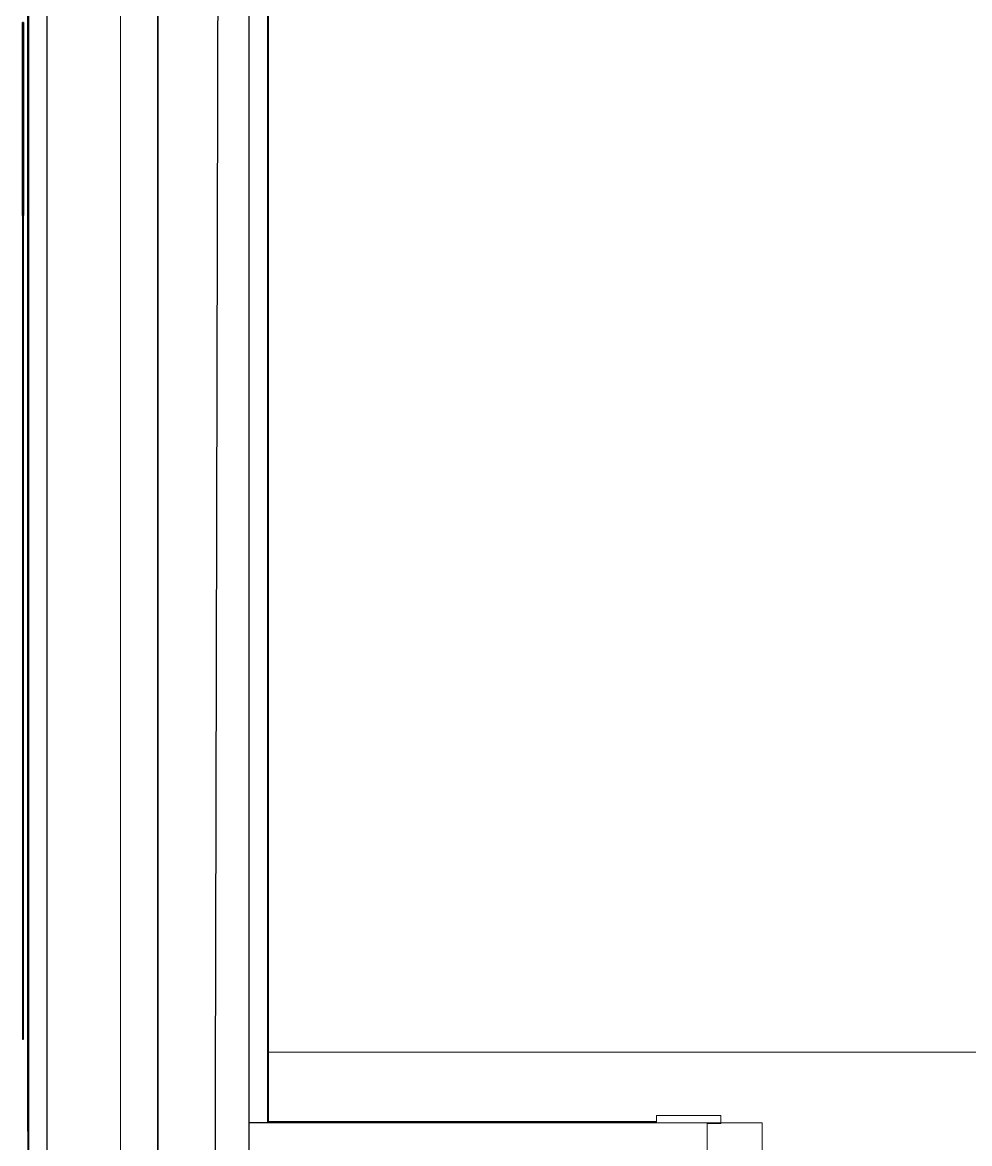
# Model space of a CAD drawing. Header units: millimetres. Extents: x 3914 to 443608, y -156176 to 78197.
# Drawn here: x 133360 to 134392, y -143655 to -142434 of the extents above; entities that cross this region are included whole.
import ezdxf

# ---------------------------------------------------------------- set-up
doc = ezdxf.new("R2010")
doc.units = ezdxf.units.MM
doc.layers.add('A-DOOR-FRAM-1', color=7, linetype='Continuous', lineweight=5, true_color=0xc0c0c0)
for name, color, linetype, lineweight in [('A-FLOR', 7, 'Continuous', 9), ('A-GENM-3', 7, 'Continuous', 5), ('Оси', 7, 'Continuous', 9)]:
    doc.layers.add(name, color=color, linetype=linetype, lineweight=lineweight)

# ---------------------------------------------------------------- blocks, each defined once
blk = doc.blocks.new('Рисунок_горы - Рисунок_горы-31934381-Объем проектирования 1 этажа')
at = {"layer": 'A-GENM-3'}
for p, q in [((107109, 5509.4), (107109, 170.3)), ((107109, 3402.6), (107109, 3715.1)), ((107109, 3715.1), (107109, 3402.6)), ((107109, 3400.4), (107109, 3402.6)), ((107109, 3402.6), (107109, 3400.4)), ((107109, 3083.5), (107109, 3033.8)), ((107109, 3033.8), (107109, 3083.5)), ((107109, 3033.8), (107109, 3004.1)), ((107109, 3004.1), (107109, 3033.8)), ((107109, 2625.3), (107109, 2998.2)), ((107109, 2972.5), (107109, 2902.9)), ((107109, 2902.9), (107109, 2510.3)), ((107109, 1721.7), (107109, 2520.4)), ((107109, 2520.4), (107109, 2515.4))]:
    blk.add_line(p, q, dxfattribs=at)
for points in [[(107109, 3400.4), (107109, 3399.3), (107109, 3107.3), (107109, 3083.5)], [(107109, 3190.2), (107109, 3238.9), (107109, 3287.7), (107109, 3341.9)], [(107109, 2999.6), (107109, 3001), (107109, 3002.5), (107109, 3004.1)], [(107109, 2999.6), (107109, 2999.6), (107109, 2999.6), (107109, 2999.6)], [(107109, 2999.6), (107109, 2999.6), (107109, 2999.6), (107109, 2999.6)], [(107109, 2999.6), (107109, 2999.6), (107109, 2999.6), (107109, 2999.6)], [(107109, 2999.5), (107109, 2999.6), (107109, 2999.6), (107109, 2999.6)], [(107109, 2999.5), (107109, 2999.5), (107109, 2999.5), (107109, 2999.5)], [(107109, 2999.5), (107109, 2999.5), (107109, 2999.5), (107109, 2999.5)], [(107109, 2999.4), (107109, 2999.4), (107109, 2999.5), (107109, 2999.5)], [(107109, 2999.4), (107109, 2999.4), (107109, 2999.4), (107109, 2999.4)], [(107109, 2999.3), (107109, 2999.3), (107109, 2999.4), (107109, 2999.4)], [(107109, 2999.3), (107109, 2999.3), (107109, 2999.3), (107109, 2999.3)], [(107109, 2999.1), (107109, 2999.2), (107109, 2999.2), (107109, 2999.3)], [(107109, 2999.1), (107109, 2999.1), (107109, 2999.1), (107109, 2999.1)], [(107109, 2999.1), (107109, 2999.1), (107109, 2999.1), (107109, 2999.1)], [(107109, 2998.8), (107109, 2998.9), (107109, 2999), (107109, 2999.1)], [(107109, 2998.8), (107109, 2998.8), (107109, 2998.8), (107109, 2998.8)], [(107109, 2998.8), (107109, 2998.8), (107109, 2998.8), (107109, 2998.8)], [(107109, 2998.2), (107109, 2998.4), (107109, 2998.6), (107109, 2998.8)], [(107109, 2998), (107109, 2998.1), (107109, 2998.2), (107109, 2998.2)], [(107109, 2998), (107109, 2998), (107109, 2998), (107109, 2998)], [(107109, 2997.9), (107109, 2997.9), (107109, 2998), (107109, 2998)], [(107109, 2997.9), (107109, 2997.9), (107109, 2997.9), (107109, 2997.9)], [(107109, 2997.9), (107109, 2997.9), (107109, 2997.9), (107109, 2997.9)], [(107109, 2997.2), (107109, 2997.4), (107109, 2997.6), (107109, 2997.9)], [(107109, 2997.2), (107109, 2997.2), (107109, 2997.2), (107109, 2997.2)], [(107109, 2997.1), (107109, 2997.1), (107109, 2997.2), (107109, 2997.2)], [(107109, 2997.1), (107109, 2997.1), (107109, 2997.1), (107109, 2997.1)], [(107109, 2997.1), (107109, 2997.1), (107109, 2997.1), (107109, 2997.1)], [(107109, 2997.1), (107109, 2997.1), (107109, 2997.1), (107109, 2997.1)], [(107109, 2997), (107109, 2997.1), (107109, 2997.1), (107109, 2997.1)], [(107109, 2997), (107109, 2997), (107109, 2997), (107109, 2997)], [(107109, 2997), (107109, 2997), (107109, 2997), (107109, 2997)], [(107109, 2996.9), (107109, 2997), (107109, 2997), (107109, 2997)], [(107109, 2996.9), (107109, 2996.9), (107109, 2996.9), (107109, 2996.9)], [(107109, 2996.9), (107109, 2996.9), (107109, 2996.9), (107109, 2996.9)], [(107109, 2996.7), (107109, 2996.8), (107109, 2996.8), (107109, 2996.9)], [(107109, 2996.6), (107109, 2996.6), (107109, 2996.7), (107109, 2996.7)], [(107109, 2996.6), (107109, 2996.6), (107109, 2996.6), (107109, 2996.6)], [(107109, 2996.6), (107109, 2996.6), (107109, 2996.6), (107109, 2996.6)], [(107109, 2996.3), (107109, 2996.4), (107109, 2996.5), (107109, 2996.6)], [(107109, 2996.4), (107109, 2996.3), (107109, 2996.3), (107109, 2996.2)], [(107109, 2996.3), (107109, 2996.3), (107109, 2996.3), (107109, 2996.3)], [(107109, 2996.3), (107109, 2996.3), (107109, 2996.3), (107109, 2996.3)], [(107109, 2996.3), (107109, 2996.3), (107109, 2996.3), (107109, 2996.3)], [(107109, 2996.3), (107109, 2996.3), (107109, 2996.3), (107109, 2996.3)], [(107109, 2996.3), (107109, 2996.3), (107109, 2996.3), (107109, 2996.3)], [(107109, 2996.2), (107109, 2996.2), (107109, 2996.2), (107109, 2996.3)], [(107109, 2996.2), (107109, 2996.2), (107109, 2996.2), (107109, 2996.2)], [(107109, 2996.2), (107109, 2996.2), (107109, 2996.2), (107109, 2996.2)], [(107109, 2996.2), (107109, 2996.2), (107109, 2996.2), (107109, 2996.2)], [(107109, 2996.2), (107109, 2996.1), (107109, 2996.1), (107109, 2996.1)], [(107109, 2996.2), (107109, 2996.2), (107109, 2996.2), (107109, 2996.2)], [(107109, 2996.2), (107109, 2996.2), (107109, 2996.2), (107109, 2996.2)], [(107109, 2996.2), (107109, 2996.2), (107109, 2996.2), (107109, 2996.2)], [(107109, 2996.2), (107109, 2996.2), (107109, 2996.2), (107109, 2996.2)], [(107109, 2996.2), (107109, 2996.2), (107109, 2996.2), (107109, 2996.2)], [(107109, 2996.2), (107109, 2996.2), (107109, 2996.2), (107109, 2996.2)], [(107109, 2996.1), (107109, 2996.1), (107109, 2996.2), (107109, 2996.2)], [(107109, 2996.1), (107109, 2995.8), (107109, 2995.5), (107109, 2995.2)], [(107109, 2996.1), (107109, 2996.1), (107109, 2996.1), (107109, 2996.1)], [(107109, 2996.1), (107109, 2996.1), (107109, 2996.1), (107109, 2996.1)], [(107109, 2996.1), (107109, 2996.1), (107109, 2996.1), (107109, 2996.1)], [(107109, 2996.1), (107109, 2996.1), (107109, 2996.1), (107109, 2996.1)], [(107109, 2996.1), (107109, 2996.1), (107109, 2996.1), (107109, 2996.1)], [(107109, 2996.1), (107109, 2996.1), (107109, 2996.1), (107109, 2996.1)], [(107109, 2996), (107109, 2996.1), (107109, 2996.1), (107109, 2996.1)], [(107109, 2996), (107109, 2996), (107109, 2996), (107109, 2996)], [(107109, 2996), (107109, 2996), (107109, 2996), (107109, 2996)], [(107109, 2996), (107109, 2996), (107109, 2996), (107109, 2996)], [(107109, 2996), (107109, 2996), (107109, 2996), (107109, 2996)], [(107109, 2996), (107109, 2996), (107109, 2996), (107109, 2996)], [(107109, 2996), (107109, 2996), (107109, 2996), (107109, 2996)], [(107109, 2996), (107109, 2996), (107109, 2996), (107109, 2996)], [(107109, 2995.9), (107109, 2995.9), (107109, 2995.9), (107109, 2996)], [(107109, 2995.9), (107109, 2995.9), (107109, 2995.9), (107109, 2995.9)], [(107109, 2995.9), (107109, 2995.9), (107109, 2995.9), (107109, 2995.9)], [(107109, 2995.9), (107109, 2995.9), (107109, 2995.9), (107109, 2995.9)], [(107109, 2995.9), (107109, 2995.9), (107109, 2995.9), (107109, 2995.9)], [(107109, 2995.9), (107109, 2995.9), (107109, 2995.9), (107109, 2995.9)], [(107109, 2995.9), (107109, 2995.9), (107109, 2995.9), (107109, 2995.9)], [(107109, 2995.8), (107109, 2995.8), (107109, 2995.8), (107109, 2995.9)], [(107109, 2991.9), (107109, 2993.2), (107109, 2994.5), (107109, 2995.8)], [(107109, 2995.2), (107109, 2995.2), (107109, 2995.2), (107109, 2995.2)], [(107109, 2995.2), (107109, 2995.2), (107109, 2995.2), (107109, 2995.2)], [(107109, 2995.2), (107109, 2995.2), (107109, 2995.2), (107109, 2995.1)], [(107109, 2995.1), (107109, 2995.1), (107109, 2995.1), (107109, 2995.1)], [(107109, 2995.1), (107109, 2995.1), (107109, 2995.1), (107109, 2995.1)], [(107109, 2995.1), (107109, 2994.7), (107109, 2994.4), (107109, 2994)], [(107109, 2994), (107109, 2993.9), (107109, 2993.9), (107109, 2993.8)], [(107109, 2993.8), (107109, 2993.7), (107109, 2993.7), (107109, 2993.7)], [(107109, 2993.8), (107109, 2993.8), (107109, 2993.8), (107109, 2993.8)], [(107109, 2993.7), (107109, 2993.7), (107109, 2993.6), (107109, 2993.5)], [(107109, 2993.5), (107109, 2993.4), (107109, 2993.4), (107109, 2993.3)], [(107109, 2993.5), (107109, 2993.5), (107109, 2993.5), (107109, 2993.5)], [(107109, 2993.5), (107109, 2993.5), (107109, 2993.5), (107109, 2993.5)], [(107109, 2993.3), (107109, 2993.3), (107109, 2993.2), (107109, 2993.2)], [(107109, 2993.3), (107109, 2993.3), (107109, 2993.3), (107109, 2993.3)], [(107109, 2993.3), (107109, 2993.3), (107109, 2993.3), (107109, 2993.3)], [(107109, 2993.2), (107109, 2993.1), (107109, 2993.1), (107109, 2993.1)], [(107109, 2993.2), (107109, 2993.2), (107109, 2993.2), (107109, 2993.2)], [(107109, 2993.2), (107109, 2993.2), (107109, 2993.2), (107109, 2993.2)], [(107109, 2993.1), (107109, 2993.1), (107109, 2993), (107109, 2993)], [(107109, 2993.1), (107109, 2993.1), (107109, 2993.1), (107109, 2993.1)], [(107109, 2993.1), (107109, 2993.1), (107109, 2993.1), (107109, 2993.1)], [(107109, 2993.1), (107109, 2993.1), (107109, 2993.1), (107109, 2993.1)], [(107109, 2993), (107109, 2991.8), (107109, 2990.5), (107109, 2989.1)], [(107109, 2991.9), (107109, 2991.9), (107109, 2991.9), (107109, 2991.9)], [(107109, 2991.9), (107109, 2991.9), (107109, 2991.9), (107109, 2991.9)], [(107109, 2991.9), (107109, 2991.9), (107109, 2991.9), (107109, 2991.9)], [(107109, 2991.9), (107109, 2991.9), (107109, 2991.9), (107109, 2991.9)], [(107109, 2991.8), (107109, 2991.8), (107109, 2991.8), (107109, 2991.9)], [(107109, 2991.8), (107109, 2991.8), (107109, 2991.8), (107109, 2991.8)], [(107109, 2991.7), (107109, 2991.8), (107109, 2991.8), (107109, 2991.8)], [(107109, 2991.7), (107109, 2991.7), (107109, 2991.7), (107109, 2991.7)], [(107109, 2991.7), (107109, 2991.7), (107109, 2991.7), (107109, 2991.7)], [(107109, 2991.6), (107109, 2991.6), (107109, 2991.6), (107109, 2991.7)], [(107109, 2991.5), (107109, 2991.5), (107109, 2991.6), (107109, 2991.6)], [(107109, 2991.4), (107109, 2991.5), (107109, 2991.5), (107109, 2991.5)], [(107109, 2991.4), (107109, 2991.4), (107109, 2991.4), (107109, 2991.4)], [(107109, 2991.2), (107109, 2991.3), (107109, 2991.3), (107109, 2991.4)], [(107109, 2991.2), (107109, 2991.2), (107109, 2991.2), (107109, 2991.2)], [(107109, 2991.1), (107109, 2991.2), (107109, 2991.2), (107109, 2991.2)], [(107109, 2990.6), (107109, 2990.8), (107109, 2991), (107109, 2991.1)], [(107109, 2990.4), (107109, 2990.5), (107109, 2990.6), (107109, 2990.6)], [(107109, 2990.4), (107109, 2990.4), (107109, 2990.4), (107109, 2990.4)], [(107109, 2990.4), (107109, 2990.4), (107109, 2990.4), (107109, 2990.4)], [(107109, 2990.3), (107109, 2990.3), (107109, 2990.4), (107109, 2990.4)], [(107109, 2990.3), (107109, 2990.3), (107109, 2990.3), (107109, 2990.3)], [(107109, 2989.7), (107109, 2989.9), (107109, 2990.1), (107109, 2990.3)], [(107109, 2989.6), (107109, 2989.6), (107109, 2989.6), (107109, 2989.7)], [(107109, 2989.6), (107109, 2989.6), (107109, 2989.6), (107109, 2989.6)], [(107109, 2989.6), (107109, 2989.6), (107109, 2989.6), (107109, 2989.6)], [(107109, 2989.6), (107109, 2989.6), (107109, 2989.6), (107109, 2989.6)], [(107109, 2989.5), (107109, 2989.5), (107109, 2989.6), (107109, 2989.6)], [(107109, 2989.5), (107109, 2989.5), (107109, 2989.5), (107109, 2989.5)], [(107109, 2989.5), (107109, 2989.5), (107109, 2989.5), (107109, 2989.5)], [(107109, 2989.5), (107109, 2989.5), (107109, 2989.5), (107109, 2989.5)], [(107109, 2989.4), (107109, 2989.4), (107109, 2989.4), (107109, 2989.5)], [(107109, 2989.4), (107109, 2989.4), (107109, 2989.4), (107109, 2989.4)], [(107109, 2989.3), (107109, 2989.3), (107109, 2989.3), (107109, 2989.4)], [(107109, 2989.2), (107109, 2989.2), (107109, 2989.3), (107109, 2989.3)], [(107109, 2989.1), (107109, 2989.1), (107109, 2989.2), (107109, 2989.2)], [(107109, 2989.1), (107109, 2989.1), (107109, 2989), (107109, 2989)], [(107109, 2989.1), (107109, 2989.1), (107109, 2989.1), (107109, 2989.1)], [(107109, 2989.1), (107109, 2989.1), (107109, 2989.1), (107109, 2989.1)], [(107109, 2989.1), (107109, 2989.1), (107109, 2989.1), (107109, 2989.1)], [(107109, 2989.1), (107109, 2989.1), (107109, 2989.1), (107109, 2989.1)], [(107109, 2989.1), (107109, 2989.1), (107109, 2989.1), (107109, 2989.1)], [(107109, 2989.1), (107109, 2989.1), (107109, 2989.1), (107109, 2989.1)], [(107109, 2989), (107109, 2989), (107109, 2989.1), (107109, 2989.1)], [(107109, 2989), (107109, 2989), (107109, 2988.9), (107109, 2988.9)], [(107109, 2989), (107109, 2989), (107109, 2989), (107109, 2989)], [(107109, 2989), (107109, 2989), (107109, 2989), (107109, 2989)], [(107109, 2989), (107109, 2989), (107109, 2989), (107109, 2989)], [(107109, 2989), (107109, 2989), (107109, 2989), (107109, 2989)], [(107109, 2989), (107109, 2989), (107109, 2989), (107109, 2989)], [(107109, 2989), (107109, 2989), (107109, 2989), (107109, 2989)], [(107109, 2988.8), (107109, 2988.9), (107109, 2989), (107109, 2989)], [(107109, 2988.9), (107109, 2988.9), (107109, 2988.8), (107109, 2988.8)], [(107109, 2988.9), (107109, 2988.9), (107109, 2988.9), (107109, 2988.9)], [(107109, 2988.9), (107109, 2988.9), (107109, 2988.9), (107109, 2988.9)], [(107109, 2988.9), (107109, 2988.9), (107109, 2988.9), (107109, 2988.9)], [(107109, 2988.9), (107109, 2988.9), (107109, 2988.9), (107109, 2988.9)], [(107109, 2988.9), (107109, 2988.9), (107109, 2988.9), (107109, 2988.9)], [(107109, 2988.9), (107109, 2988.9), (107109, 2988.9), (107109, 2988.9)], [(107109, 2988.8), (107109, 2988.8), (107109, 2988.7), (107109, 2988.7)], [(107109, 2988.8), (107109, 2988.8), (107109, 2988.8), (107109, 2988.8)], [(107109, 2988.8), (107109, 2988.8), (107109, 2988.8), (107109, 2988.8)], [(107109, 2988.8), (107109, 2988.8), (107109, 2988.8), (107109, 2988.8)], [(107109, 2988.8), (107109, 2988.8), (107109, 2988.8), (107109, 2988.8)], [(107109, 2988.8), (107109, 2988.8), (107109, 2988.8), (107109, 2988.8)], [(107109, 2988.8), (107109, 2988.8), (107109, 2988.8), (107109, 2988.8)], [(107109, 2988.8), (107109, 2988.8), (107109, 2988.8), (107109, 2988.8)], [(107109, 2988.8), (107109, 2988.8), (107109, 2988.8), (107109, 2988.8)], [(107109, 2988.8), (107109, 2988.8), (107109, 2988.8), (107109, 2988.8)], [(107109, 2988.7), (107109, 2988.7), (107109, 2988.7), (107109, 2988.8)], [(107109, 2988.7), (107109, 2988.7), (107109, 2988.6), (107109, 2988.6)], [(107109, 2988.7), (107109, 2988.7), (107109, 2988.7), (107109, 2988.7)], [(107109, 2988.7), (107109, 2988.7), (107109, 2988.7), (107109, 2988.7)], [(107109, 2988.7), (107109, 2988.7), (107109, 2988.7), (107109, 2988.7)], [(107109, 2988.7), (107109, 2988.7), (107109, 2988.7), (107109, 2988.7)], [(107109, 2988.7), (107109, 2988.7), (107109, 2988.7), (107109, 2988.7)], [(107109, 2988.7), (107109, 2988.7), (107109, 2988.7), (107109, 2988.7)], [(107109, 2988.7), (107109, 2988.7), (107109, 2988.7), (107109, 2988.7)], [(107109, 2988.7), (107109, 2988.7), (107109, 2988.7), (107109, 2988.7)], [(107109, 2988.7), (107109, 2988.7), (107109, 2988.7), (107109, 2988.7)], [(107109, 2988.7), (107109, 2988.7), (107109, 2988.7), (107109, 2988.7)], [(107109, 2988.7), (107109, 2988.7), (107109, 2988.7), (107109, 2988.7)], [(107109, 2988.7), (107109, 2988.7), (107109, 2988.7), (107109, 2988.7)], [(107109, 2988.6), (107109, 2988.6), (107109, 2988.7), (107109, 2988.7)], [(107109, 2988.6), (107109, 2988.5), (107109, 2988.5), (107109, 2988.4)], [(107109, 2988.6), (107109, 2988.6), (107109, 2988.6), (107109, 2988.6)], [(107109, 2988.6), (107109, 2988.6), (107109, 2988.6), (107109, 2988.6)], [(107109, 2988.6), (107109, 2988.6), (107109, 2988.6), (107109, 2988.6)], [(107109, 2988.6), (107109, 2988.6), (107109, 2988.6), (107109, 2988.6)], [(107109, 2988.6), (107109, 2988.6), (107109, 2988.6), (107109, 2988.6)], [(107109, 2988.6), (107109, 2988.6), (107109, 2988.6), (107109, 2988.6)], [(107109, 2988.6), (107109, 2988.6), (107109, 2988.6), (107109, 2988.6)], [(107109, 2988.5), (107109, 2988.5), (107109, 2988.6), (107109, 2988.6)], [(107109, 2988.5), (107109, 2988.5), (107109, 2988.5), (107109, 2988.5)], [(107109, 2988.5), (107109, 2988.5), (107109, 2988.5), (107109, 2988.5)], [(107109, 2988.5), (107109, 2988.5), (107109, 2988.5), (107109, 2988.5)], [(107109, 2988.5), (107109, 2988.5), (107109, 2988.5), (107109, 2988.5)], [(107109, 2988.5), (107109, 2988.5), (107109, 2988.5), (107109, 2988.5)], [(107109, 2988.5), (107109, 2988.5), (107109, 2988.5), (107109, 2988.5)], [(107109, 2988.4), (107109, 2988.5), (107109, 2988.5), (107109, 2988.5)], [(107109, 2988.4), (107109, 2988.4), (107109, 2988.3), (107109, 2988.3)], [(107109, 2988.4), (107109, 2988.4), (107109, 2988.4), (107109, 2988.4)], [(107109, 2988.4), (107109, 2988.4), (107109, 2988.4), (107109, 2988.4)], [(107109, 2988.4), (107109, 2988.4), (107109, 2988.4), (107109, 2988.4)], [(107109, 2988.4), (107109, 2988.4), (107109, 2988.4), (107109, 2988.4)], [(107109, 2988.4), (107109, 2988.4), (107109, 2988.4), (107109, 2988.4)], [(107109, 2988.4), (107109, 2988.4), (107109, 2988.4), (107109, 2988.4)], [(107109, 2988.4), (107109, 2988.4), (107109, 2988.4), (107109, 2988.4)], [(107109, 2988.3), (107109, 2988.4), (107109, 2988.4), (107109, 2988.4)], [(107109, 2988.3), (107109, 2988.3), (107109, 2988.2), (107109, 2988.2)], [(107109, 2988.3), (107109, 2988.3), (107109, 2988.3), (107109, 2988.3)], [(107109, 2988.3), (107109, 2988.3), (107109, 2988.3), (107109, 2988.3)], [(107109, 2988.3), (107109, 2988.3), (107109, 2988.3), (107109, 2988.3)], [(107109, 2984), (107109, 2985.6), (107109, 2987), (107109, 2988.3)], [(107109, 2988.2), (107109, 2988.2), (107109, 2988.1), (107109, 2988.1)], [(107109, 2988.1), (107109, 2988.1), (107109, 2988), (107109, 2988)], [(107109, 2988), (107109, 2988), (107109, 2988), (107109, 2987.9)], [(107109, 2988), (107109, 2988), (107109, 2988), (107109, 2988)], [(107109, 2987.9), (107109, 2987.8), (107109, 2987.8), (107109, 2987.8)], [(107109, 2987.9), (107109, 2987.9), (107109, 2987.9), (107109, 2987.9)], [(107109, 2987.9), (107109, 2987.9), (107109, 2987.9), (107109, 2987.9)], [(107109, 2987.9), (107109, 2987.9), (107109, 2987.9), (107109, 2987.9)], [(107109, 2987.8), (107109, 2987.8), (107109, 2987.8), (107109, 2987.7)], [(107109, 2987.8), (107109, 2987.8), (107109, 2987.8), (107109, 2987.8)], [(107109, 2987.8), (107109, 2987.8), (107109, 2987.8), (107109, 2987.8)], [(107109, 2987.7), (107109, 2987.5), (107109, 2987.3), (107109, 2987)], [(107109, 2987.7), (107109, 2987.7), (107109, 2987.7), (107109, 2987.7)], [(107109, 2987), (107109, 2986.9), (107109, 2986.9), (107109, 2986.9)], [(107109, 2987), (107109, 2987), (107109, 2987), (107109, 2987)], [(107109, 2987), (107109, 2987), (107109, 2987), (107109, 2987)], [(107109, 2986.9), (107109, 2986.8), (107109, 2986.7), (107109, 2986.7)], [(107109, 2986.9), (107109, 2986.9), (107109, 2986.9), (107109, 2986.9)], [(107109, 2986.7), (107109, 2986.5), (107109, 2986.3), (107109, 2986.1)], [(107109, 2986.1), (107109, 2986), (107109, 2986), (107109, 2986)], [(107109, 2986.1), (107109, 2986.1), (107109, 2986.1), (107109, 2986.1)], [(107109, 2986), (107109, 2986), (107109, 2985.9), (107109, 2985.8)], [(107109, 2985.8), (107109, 2985.8), (107109, 2985.7), (107109, 2985.7)], [(107109, 2985.8), (107109, 2985.8), (107109, 2985.8), (107109, 2985.8)], [(107109, 2985.7), (107109, 2985.7), (107109, 2985.6), (107109, 2985.6)], [(107109, 2985.6), (107109, 2985.6), (107109, 2985.5), (107109, 2985.5)], [(107109, 2985.5), (107109, 2985.5), (107109, 2985.5), (107109, 2985.4)], [(107109, 2985.5), (107109, 2985.5), (107109, 2985.5), (107109, 2985.5)], [(107109, 2985.4), (107109, 2985.4), (107109, 2985.4), (107109, 2985.3)], [(107109, 2985.4), (107109, 2985.4), (107109, 2985.4), (107109, 2985.4)], [(107109, 2985.3), (107109, 2985.3), (107109, 2985.2), (107109, 2985.2)], [(107109, 2985.3), (107109, 2985.3), (107109, 2985.3), (107109, 2985.3)], [(107109, 2985.3), (107109, 2985.3), (107109, 2985.3), (107109, 2985.3)], [(107109, 2985.3), (107109, 2985.3), (107109, 2985.3), (107109, 2985.3)], [(107109, 2985.2), (107109, 2983.8), (107109, 2982.3), (107109, 2980.8)], [(107109, 2985.2), (107109, 2985.2), (107109, 2985.2), (107109, 2985.2)], [(107109, 2984), (107109, 2984), (107109, 2984), (107109, 2984)], [(107109, 2984), (107109, 2984), (107109, 2984), (107109, 2984)], [(107109, 2984), (107109, 2984), (107109, 2984), (107109, 2984)], [(107109, 2983.9), (107109, 2983.9), (107109, 2984), (107109, 2984)], [(107109, 2983.9), (107109, 2983.9), (107109, 2983.9), (107109, 2983.9)], [(107109, 2983.9), (107109, 2983.9), (107109, 2983.9), (107109, 2983.9)], [(107109, 2983.8), (107109, 2983.8), (107109, 2983.8), (107109, 2983.9)], [(107109, 2983.7), (107109, 2983.8), (107109, 2983.8), (107109, 2983.8)], [(107109, 2983.7), (107109, 2983.7), (107109, 2983.7), (107109, 2983.7)], [(107109, 2983.7), (107109, 2983.7), (107109, 2983.7), (107109, 2983.7)], [(107109, 2983.5), (107109, 2983.6), (107109, 2983.6), (107109, 2983.7)], [(107109, 2983.4), (107109, 2983.5), (107109, 2983.5), (107109, 2983.5)], [(107109, 2983.4), (107109, 2983.4), (107109, 2983.4), (107109, 2983.4)], [(107109, 2983.2), (107109, 2983.3), (107109, 2983.3), (107109, 2983.4)], [(107109, 2983.1), (107109, 2983.1), (107109, 2983.2), (107109, 2983.2)], [(107109, 2983.1), (107109, 2983.1), (107109, 2983.1), (107109, 2983.1)], [(107109, 2982.5), (107109, 2982.7), (107109, 2982.9), (107109, 2983.1)], [(107109, 2982.2), (107109, 2982.3), (107109, 2982.4), (107109, 2982.5)], [(107109, 2982.2), (107109, 2982.2), (107109, 2982.2), (107109, 2982.2)], [(107109, 2982.1), (107109, 2982.2), (107109, 2982.2), (107109, 2982.2)], [(107109, 2982.1), (107109, 2982.1), (107109, 2982.1), (107109, 2982.1)], [(107109, 2982.1), (107109, 2982.1), (107109, 2982.1), (107109, 2982.1)], [(107109, 2981.3), (107109, 2981.5), (107109, 2981.8), (107109, 2982.1)], [(107109, 2981.2), (107109, 2981.2), (107109, 2981.3), (107109, 2981.3)], [(107109, 2981.2), (107109, 2981.2), (107109, 2981.2), (107109, 2981.2)], [(107109, 2981.2), (107109, 2981.2), (107109, 2981.2), (107109, 2981.2)], [(107109, 2981.1), (107109, 2981.2), (107109, 2981.2), (107109, 2981.2)], [(107109, 2981.1), (107109, 2981.1), (107109, 2981.1), (107109, 2981.1)], [(107109, 2981.1), (107109, 2981.1), (107109, 2981.1), (107109, 2981.1)], [(107109, 2981), (107109, 2981.1), (107109, 2981.1), (107109, 2981.1)], [(107109, 2981), (107109, 2981), (107109, 2981), (107109, 2981)], [(107109, 2981), (107109, 2981), (107109, 2981), (107109, 2981)], [(107109, 2980.9), (107109, 2980.9), (107109, 2980.9), (107109, 2981)], [(107109, 2980.9), (107109, 2980.9), (107109, 2980.9), (107109, 2980.9)], [(107109, 2980.7), (107109, 2980.8), (107109, 2980.8), (107109, 2980.9)], [(107109, 2980.8), (107109, 2980.8), (107109, 2980.8), (107109, 2980.8)], [(107109, 2980.8), (107109, 2980.8), (107109, 2980.8), (107109, 2980.8)], [(107109, 2980.8), (107109, 2980.8), (107109, 2980.8), (107109, 2980.8)], [(107109, 2980.8), (107109, 2980.8), (107109, 2980.8), (107109, 2980.8)], [(107109, 2980.8), (107109, 2980.8), (107109, 2980.8), (107109, 2980.8)], [(107109, 2980.8), (107109, 2980.8), (107109, 2980.8), (107109, 2980.8)], [(107109, 2980.8), (107109, 2980.8), (107109, 2980.7), (107109, 2980.7)], [(107109, 2980.7), (107109, 2980.6), (107109, 2980.6), (107109, 2980.6)], [(107109, 2980.7), (107109, 2980.7), (107109, 2980.7), (107109, 2980.7)], [(107109, 2980.7), (107109, 2980.7), (107109, 2980.7), (107109, 2980.7)], [(107109, 2980.7), (107109, 2980.7), (107109, 2980.7), (107109, 2980.7)], [(107109, 2980.7), (107109, 2980.7), (107109, 2980.7), (107109, 2980.7)], [(107109, 2980.7), (107109, 2980.7), (107109, 2980.7), (107109, 2980.7)], [(107109, 2980.7), (107109, 2980.7), (107109, 2980.7), (107109, 2980.7)], [(107109, 2980.5), (107109, 2980.6), (107109, 2980.6), (107109, 2980.7)], [(107109, 2980.6), (107109, 2980.6), (107109, 2980.6), (107109, 2980.5)], [(107109, 2980.6), (107109, 2980.6), (107109, 2980.6), (107109, 2980.6)], [(107109, 2980.6), (107109, 2980.6), (107109, 2980.6), (107109, 2980.6)], [(107109, 2980.6), (107109, 2980.6), (107109, 2980.6), (107109, 2980.6)], [(107109, 2980.6), (107109, 2980.6), (107109, 2980.6), (107109, 2980.6)], [(107109, 2980.6), (107109, 2980.6), (107109, 2980.6), (107109, 2980.6)], [(107109, 2980.5), (107109, 2980.5), (107109, 2980.4), (107109, 2980.4)], [(107109, 2980.5), (107109, 2980.5), (107109, 2980.5), (107109, 2980.5)], [(107109, 2980.5), (107109, 2980.5), (107109, 2980.5), (107109, 2980.5)], [(107109, 2980.5), (107109, 2980.5), (107109, 2980.5), (107109, 2980.5)], [(107109, 2980.5), (107109, 2980.5), (107109, 2980.5), (107109, 2980.5)], [(107109, 2980.5), (107109, 2980.5), (107109, 2980.5), (107109, 2980.5)], [(107109, 2980.5), (107109, 2980.5), (107109, 2980.5), (107109, 2980.5)], [(107109, 2980.5), (107109, 2980.5), (107109, 2980.5), (107109, 2980.5)], [(107109, 2980.5), (107109, 2980.5), (107109, 2980.5), (107109, 2980.5)], [(107109, 2980.2), (107109, 2980.3), (107109, 2980.4), (107109, 2980.5)], [(107109, 2980.4), (107109, 2980.3), (107109, 2980.3), (107109, 2980.3)], [(107109, 2980.4), (107109, 2980.4), (107109, 2980.4), (107109, 2980.4)], [(107109, 2980.4), (107109, 2980.4), (107109, 2980.4), (107109, 2980.4)], [(107109, 2980.4), (107109, 2980.4), (107109, 2980.4), (107109, 2980.4)], [(107109, 2980.4), (107109, 2980.4), (107109, 2980.4), (107109, 2980.4)], [(107109, 2980.4), (107109, 2980.4), (107109, 2980.4), (107109, 2980.4)], [(107109, 2980.4), (107109, 2980.4), (107109, 2980.4), (107109, 2980.4)], [(107109, 2980.3), (107109, 2980.2), (107109, 2980.1), (107109, 2980.1)], [(107109, 2980.3), (107109, 2980.3), (107109, 2980.3), (107109, 2980.3)], [(107109, 2980.2), (107109, 2980.2), (107109, 2980.2), (107109, 2980.2)], [(107109, 2980.1), (107109, 2980.1), (107109, 2980.1), (107109, 2980.2)], [(107109, 2980.1), (107109, 2980), (107109, 2980), (107109, 2980)], [(107109, 2980.1), (107109, 2980.1), (107109, 2980.1), (107109, 2980.1)], [(107109, 2980.1), (107109, 2980.1), (107109, 2980.1), (107109, 2980.1)], [(107109, 2980.1), (107109, 2980.1), (107109, 2980.1), (107109, 2980.1)], [(107109, 2980.1), (107109, 2980.1), (107109, 2980.1), (107109, 2980.1)], [(107109, 2980), (107109, 2980.1), (107109, 2980.1), (107109, 2980.1)], [(107109, 2980), (107109, 2980), (107109, 2979.9), (107109, 2979.9)], [(107109, 2980), (107109, 2980), (107109, 2980), (107109, 2980)], [(107109, 2980), (107109, 2980), (107109, 2980), (107109, 2980)], [(107109, 2980), (107109, 2980), (107109, 2980), (107109, 2980)], [(107109, 2980), (107109, 2980), (107109, 2980), (107109, 2980)], [(107109, 2980), (107109, 2980), (107109, 2980), (107109, 2980)], [(107109, 2980), (107109, 2980), (107109, 2980), (107109, 2980)], [(107109, 2979.9), (107109, 2979.9), (107109, 2980), (107109, 2980)], [(107109, 2979.9), (107109, 2979.8), (107109, 2979.8), (107109, 2979.7)], [(107109, 2979.9), (107109, 2979.9), (107109, 2979.9), (107109, 2979.9)], [(107109, 2979.9), (107109, 2979.9), (107109, 2979.9), (107109, 2979.9)], [(107109, 2977.5), (107109, 2978.3), (107109, 2979.1), (107109, 2979.9)], [(107109, 2979.7), (107109, 2979.7), (107109, 2979.7), (107109, 2979.6)], [(107109, 2979.7), (107109, 2979.7), (107109, 2979.7), (107109, 2979.7)], [(107109, 2979.6), (107109, 2979.6), (107109, 2979.6), (107109, 2979.5)], [(107109, 2979.6), (107109, 2979.6), (107109, 2979.6), (107109, 2979.6)], [(107109, 2979.6), (107109, 2979.6), (107109, 2979.6), (107109, 2979.6)], [(107109, 2979.5), (107109, 2979.4), (107109, 2979.4), (107109, 2979.4)], [(107109, 2979.5), (107109, 2979.5), (107109, 2979.5), (107109, 2979.5)], [(107109, 2979.5), (107109, 2979.5), (107109, 2979.5), (107109, 2979.5)], [(107109, 2979.5), (107109, 2979.5), (107109, 2979.5), (107109, 2979.5)], [(107109, 2979.4), (107109, 2979.1), (107109, 2978.9), (107109, 2978.7)], [(107109, 2979.4), (107109, 2979.4), (107109, 2979.4), (107109, 2979.4)], [(107109, 2979.4), (107109, 2979.4), (107109, 2979.4), (107109, 2979.4)], [(107109, 2978.7), (107109, 2978.7), (107109, 2978.7), (107109, 2978.6)], [(107109, 2978.6), (107109, 2978.6), (107109, 2978.5), (107109, 2978.5)], [(107109, 2978.6), (107109, 2978.6), (107109, 2978.6), (107109, 2978.6)], [(107109, 2978.6), (107109, 2978.6), (107109, 2978.6), (107109, 2978.6)], [(107109, 2978.5), (107109, 2978.5), (107109, 2978.4), (107109, 2978.3)], [(107109, 2978.3), (107109, 2978.1), (107109, 2977.9), (107109, 2977.8)], [(107109, 2977.8), (107109, 2977.7), (107109, 2977.7), (107109, 2977.7)], [(107109, 2977.7), (107109, 2977.6), (107109, 2977.5), (107109, 2977.5)], [(107109, 2977.7), (107109, 2977.7), (107109, 2977.7), (107109, 2977.7)], [(107109, 2977.5), (107109, 2977.5), (107109, 2977.4), (107109, 2977.4)], [(107109, 2977.4), (107109, 2977.5), (107109, 2977.5), (107109, 2977.5)], [(107109, 2977.4), (107109, 2977.3), (107109, 2977.3), (107109, 2977.2)], [(107109, 2977.4), (107109, 2977.4), (107109, 2977.4), (107109, 2977.4)], [(107109, 2977.4), (107109, 2977.4), (107109, 2977.4), (107109, 2977.4)], [(107109, 2977.4), (107109, 2977.4), (107109, 2977.4), (107109, 2977.4)], [(107109, 2977.4), (107109, 2977.4), (107109, 2977.4), (107109, 2977.4)], [(107109, 2977.3), (107109, 2977.3), (107109, 2977.3), (107109, 2977.4)], [(107109, 2977.3), (107109, 2977.3), (107109, 2977.3), (107109, 2977.3)], [(107109, 2977.2), (107109, 2977.2), (107109, 2977.2), (107109, 2977.3)], [(107109, 2977.2), (107109, 2977.1), (107109, 2977.1), (107109, 2977.1)], [(107109, 2977.2), (107109, 2977.2), (107109, 2977.2), (107109, 2977.2)], [(107109, 2977.2), (107109, 2977.2), (107109, 2977.2), (107109, 2977.2)], [(107109, 2977.1), (107109, 2977.1), (107109, 2977.2), (107109, 2977.2)], [(107109, 2977.1), (107109, 2977), (107109, 2977), (107109, 2977)], [(107109, 2977.1), (107109, 2977.1), (107109, 2977.1), (107109, 2977.1)], [(107109, 2977.1), (107109, 2977.1), (107109, 2977.1), (107109, 2977.1)], [(107109, 2977), (107109, 2977), (107109, 2977), (107109, 2977.1)], [(107109, 2977), (107109, 2977), (107109, 2977), (107109, 2976.9)], [(107109, 2977), (107109, 2977), (107109, 2977), (107109, 2977)], [(107109, 2977), (107109, 2977), (107109, 2977), (107109, 2977)], [(107109, 2976.8), (107109, 2976.9), (107109, 2977), (107109, 2977)], [(107109, 2976.9), (107109, 2975.5), (107109, 2974.2), (107109, 2972.9)], [(107109, 2976.9), (107109, 2976.9), (107109, 2976.9), (107109, 2976.9)], [(107109, 2976.9), (107109, 2976.9), (107109, 2976.9), (107109, 2976.9)], [(107109, 2976.7), (107109, 2976.8), (107109, 2976.8), (107109, 2976.8)], [(107109, 2976.7), (107109, 2976.7), (107109, 2976.7), (107109, 2976.7)], [(107109, 2976.4), (107109, 2976.5), (107109, 2976.6), (107109, 2976.7)], [(107109, 2976.4), (107109, 2976.4), (107109, 2976.4), (107109, 2976.4)], [(107109, 2976.3), (107109, 2976.3), (107109, 2976.3), (107109, 2976.4)], [(107109, 2975.5), (107109, 2975.8), (107109, 2976.1), (107109, 2976.3)], [(107109, 2975.2), (107109, 2975.3), (107109, 2975.4), (107109, 2975.5)], [(107109, 2975.2), (107109, 2975.2), (107109, 2975.2), (107109, 2975.2)], [(107109, 2975.1), (107109, 2975.1), (107109, 2975.2), (107109, 2975.2)], [(107109, 2975.1), (107109, 2975.1), (107109, 2975.1), (107109, 2975.1)], [(107109, 2975), (107109, 2975), (107109, 2975.1), (107109, 2975.1)], [(107109, 2974), (107109, 2974.4), (107109, 2974.7), (107109, 2975)], [(107109, 2974), (107109, 2974), (107109, 2974), (107109, 2974)], [(107109, 2973.9), (107109, 2973.9), (107109, 2974), (107109, 2974)], [(107109, 2973.9), (107109, 2973.9), (107109, 2973.9), (107109, 2973.9)], [(107109, 2973.9), (107109, 2973.9), (107109, 2973.9), (107109, 2973.9)], [(107109, 2973.8), (107109, 2973.8), (107109, 2973.8), (107109, 2973.9)], [(107109, 2973.8), (107109, 2973.8), (107109, 2973.8), (107109, 2973.8)], [(107109, 2973.7), (107109, 2973.7), (107109, 2973.8), (107109, 2973.8)], [(107109, 2973.7), (107109, 2973.7), (107109, 2973.7), (107109, 2973.7)], [(107109, 2973.6), (107109, 2973.6), (107109, 2973.7), (107109, 2973.7)], [(107109, 2973.5), (107109, 2973.6), (107109, 2973.6), (107109, 2973.6)], [(107109, 2973.5), (107109, 2973.5), (107109, 2973.5), (107109, 2973.5)], [(107109, 2973.3), (107109, 2973.4), (107109, 2973.4), (107109, 2973.5)], [(107109, 2973.1), (107109, 2973.1), (107109, 2973.2), (107109, 2973.3)], [(107109, 2973), (107109, 2973.1), (107109, 2973.1), (107109, 2973.1)], [(107109, 2973), (107109, 2973), (107109, 2973), (107109, 2973)], [(107109, 2972.6), (107109, 2972.8), (107109, 2972.9), (107109, 2973)], [(107109, 2972.9), (107109, 2972.9), (107109, 2972.9), (107109, 2972.8)], [(107109, 2972.9), (107109, 2972.9), (107109, 2972.9), (107109, 2972.9)], [(107109, 2972.9), (107109, 2972.9), (107109, 2972.9), (107109, 2972.9)], [(107109, 2972.9), (107109, 2972.9), (107109, 2972.9), (107109, 2972.9)], [(107109, 2972.8), (107109, 2972.8), (107109, 2972.7), (107109, 2972.7)], [(107109, 2972.8), (107109, 2972.8), (107109, 2972.8), (107109, 2972.8)], [(107109, 2972.8), (107109, 2972.8), (107109, 2972.8), (107109, 2972.8)], [(107109, 2972.8), (107109, 2972.8), (107109, 2972.8), (107109, 2972.8)], [(107109, 2972.8), (107109, 2972.8), (107109, 2972.8), (107109, 2972.8)], [(107109, 2972.8), (107109, 2972.8), (107109, 2972.8), (107109, 2972.8)], [(107109, 2972.8), (107109, 2972.8), (107109, 2972.8), (107109, 2972.8)], [(107109, 2972.8), (107109, 2972.8), (107109, 2972.8), (107109, 2972.8)], [(107109, 2972.7), (107109, 2972.6), (107109, 2972.6), (107109, 2972.6)], [(107109, 2972.7), (107109, 2972.7), (107109, 2972.7), (107109, 2972.7)], [(107109, 2972.7), (107109, 2972.7), (107109, 2972.7), (107109, 2972.7)], [(107109, 2972.7), (107109, 2972.7), (107109, 2972.7), (107109, 2972.7)], [(107109, 2972.7), (107109, 2972.7), (107109, 2972.7), (107109, 2972.7)], [(107109, 2972.7), (107109, 2972.7), (107109, 2972.7), (107109, 2972.7)], [(107109, 2972.7), (107109, 2972.7), (107109, 2972.7), (107109, 2972.7)], [(107109, 2972.7), (107109, 2972.7), (107109, 2972.7), (107109, 2972.7)], [(107109, 2972.5), (107109, 2972.5), (107109, 2972.5), (107109, 2972.5)], [(107109, 2972.6), (107109, 2972.6), (107109, 2972.6), (107109, 2972.5)], [(107109, 2972.6), (107109, 2972.6), (107109, 2972.6), (107109, 2972.6)], [(107109, 2972.6), (107109, 2972.6), (107109, 2972.6), (107109, 2972.6)], [(107109, 2972.6), (107109, 2972.6), (107109, 2972.6), (107109, 2972.6)], [(107109, 2972.6), (107109, 2972.6), (107109, 2972.6), (107109, 2972.6)], [(107109, 2972.6), (107109, 2972.6), (107109, 2972.6), (107109, 2972.6)], [(107109, 2972.6), (107109, 2972.6), (107109, 2972.6), (107109, 2972.6)], [(107109, 2972.6), (107109, 2972.6), (107109, 2972.6), (107109, 2972.6)], [(107109, 2972.6), (107109, 2972.6), (107109, 2972.6), (107109, 2972.6)], [(107109, 2972.6), (107109, 2972.6), (107109, 2972.6), (107109, 2972.6)], [(107109, 2972.5), (107109, 2972.5), (107109, 2972.5), (107109, 2972.6)], [(107109, 2972.5), (107109, 2972.5), (107109, 2972.5), (107109, 2972.5)], [(107109, 2972.5), (107109, 2972.5), (107109, 2972.5), (107109, 2972.5)], [(107109, 2972.5), (107109, 2972.5), (107109, 2972.5), (107109, 2972.5)], [(107109, 2744.1), (107109, 2736.6), (107109, 2730.3), (107109, 2725.9)], [(107109, 2631.2), (107109, 2633.8), (107109, 2636.7), (107109, 2640.3)], [(107109, 2624.6), (107109, 2624.8), (107109, 2625.1), (107109, 2625.3)], [(107109, 2624.5), (107109, 2624.5), (107109, 2624.5), (107109, 2624.6)], [(107109, 2624.6), (107109, 2624.6), (107109, 2624.6), (107109, 2624.6)], [(107109, 2624.6), (107109, 2624.6), (107109, 2624.6), (107109, 2624.6)], [(107109, 2624.3), (107109, 2624.3), (107109, 2624.4), (107109, 2624.5)], [(107109, 2624.5), (107109, 2624.5), (107109, 2624.5), (107109, 2624.5)], [(107109, 2624.2), (107109, 2624.2), (107109, 2624.2), (107109, 2624.3)], [(107109, 2624.3), (107109, 2624.3), (107109, 2624.3), (107109, 2624.3)], [(107109, 2624.1), (107109, 2624.1), (107109, 2624.1), (107109, 2624.2)], [(107109, 2624.2), (107109, 2624.2), (107109, 2624.2), (107109, 2624.2)], [(107109, 2624.2), (107109, 2624.2), (107109, 2624.2), (107109, 2624.2)], [(107109, 2621.8), (107109, 2622.6), (107109, 2623.4), (107109, 2624.1)], [(107109, 2621.7), (107109, 2621.8), (107109, 2621.8), (107109, 2621.8)], [(107109, 2621.6), (107109, 2621.7), (107109, 2621.7), (107109, 2621.7)], [(107109, 2621.7), (107109, 2621.7), (107109, 2621.7), (107109, 2621.7)], [(107109, 2621.7), (107109, 2621.7), (107109, 2621.7), (107109, 2621.7)], [(107109, 2621.7), (107109, 2621.7), (107109, 2621.7), (107109, 2621.7)], [(107109, 2621.5), (107109, 2621.5), (107109, 2621.6), (107109, 2621.6)], [(107109, 2621.4), (107109, 2621.4), (107109, 2621.5), (107109, 2621.5)], [(107109, 2621.5), (107109, 2621.5), (107109, 2621.5), (107109, 2621.5)], [(107109, 2621.3), (107109, 2621.3), (107109, 2621.4), (107109, 2621.4)], [(107109, 2621.4), (107109, 2621.4), (107109, 2621.4), (107109, 2621.4)], [(107109, 2621.1), (107109, 2621.2), (107109, 2621.3), (107109, 2621.3)], [(107109, 2617.4), (107109, 2618.7), (107109, 2619.9), (107109, 2621.1)], [(107109, 2617.3), (107109, 2617.4), (107109, 2617.4), (107109, 2617.4)], [(107109, 2617.2), (107109, 2617.2), (107109, 2617.2), (107109, 2617.3)], [(107109, 2617.3), (107109, 2617.3), (107109, 2617.3), (107109, 2617.3)], [(107109, 2617.3), (107109, 2617.3), (107109, 2617.3), (107109, 2617.3)], [(107109, 2617), (107109, 2617.1), (107109, 2617.1), (107109, 2617.2)], [(107109, 2616.6), (107109, 2616.7), (107109, 2616.9), (107109, 2617)], [(107109, 2616.6), (107109, 2616.6), (107109, 2616.6), (107109, 2616.6)], [(107109, 2616.6), (107109, 2616.6), (107109, 2616.6), (107109, 2616.6)], [(107109, 2616.6), (107109, 2616.6), (107109, 2616.6), (107109, 2616.6)], [(107109, 2616.5), (107109, 2616.5), (107109, 2616.6), (107109, 2616.6)], [(107109, 2616.5), (107109, 2616.5), (107109, 2616.5), (107109, 2616.5)], [(107109, 2616.5), (107109, 2616.5), (107109, 2616.5), (107109, 2616.5)], [(107109, 2616.4), (107109, 2616.4), (107109, 2616.5), (107109, 2616.5)], [(107109, 2616.4), (107109, 2616.4), (107109, 2616.4), (107109, 2616.4)], [(107109, 2616.3), (107109, 2616.3), (107109, 2616.4), (107109, 2616.4)], [(107109, 2616.3), (107109, 2616.3), (107109, 2616.3), (107109, 2616.3)], [(107109, 2616.2), (107109, 2616.2), (107109, 2616.2), (107109, 2616.3)], [(107109, 2616.1), (107109, 2616.1), (107109, 2616.2), (107109, 2616.2)], [(107109, 2616), (107109, 2616), (107109, 2616), (107109, 2616.1)], [(107109, 2616), (107109, 2616), (107109, 2616), (107109, 2616)], [(107109, 2615.7), (107109, 2615.8), (107109, 2615.9), (107109, 2616)], [(107109, 2615.7), (107109, 2615.7), (107109, 2615.7), (107109, 2615.7)], [(107109, 2615.6), (107109, 2615.6), (107109, 2615.7), (107109, 2615.7)], [(107109, 2615), (107109, 2615.2), (107109, 2615.4), (107109, 2615.6)], [(107109, 2614.8), (107109, 2614.8), (107109, 2614.9), (107109, 2615)], [(107109, 2614.7), (107109, 2614.7), (107109, 2614.7), (107109, 2614.8)], [(107109, 2614.7), (107109, 2614.7), (107109, 2614.7), (107109, 2614.7)], [(107109, 2614.6), (107109, 2614.6), (107109, 2614.6), (107109, 2614.7)], [(107109, 2614.6), (107109, 2614.6), (107109, 2614.6), (107109, 2614.6)], [(107109, 2613.8), (107109, 2614), (107109, 2614.3), (107109, 2614.6)], [(107109, 2613.7), (107109, 2613.7), (107109, 2613.8), (107109, 2613.8)], [(107109, 2613.7), (107109, 2613.7), (107109, 2613.7), (107109, 2613.7)], [(107109, 2613.7), (107109, 2613.7), (107109, 2613.7), (107109, 2613.7)], [(107109, 2613.6), (107109, 2613.7), (107109, 2613.7), (107109, 2613.7)], [(107109, 2613.6), (107109, 2613.6), (107109, 2613.6), (107109, 2613.6)], [(107109, 2613.6), (107109, 2613.6), (107109, 2613.6), (107109, 2613.6)], [(107109, 2613.5), (107109, 2613.5), (107109, 2613.6), (107109, 2613.6)], [(107109, 2613.5), (107109, 2613.5), (107109, 2613.5), (107109, 2613.5)], [(107109, 2613.4), (107109, 2613.5), (107109, 2613.5), (107109, 2613.5)], [(107109, 2613.4), (107109, 2613.4), (107109, 2613.4), (107109, 2613.4)], [(107109, 2613.3), (107109, 2613.4), (107109, 2613.4), (107109, 2613.4)], [(107109, 2613.2), (107109, 2613.2), (107109, 2613.3), (107109, 2613.3)], [(107109, 2613), (107109, 2613.1), (107109, 2613.1), (107109, 2613.2)], [(107109, 2613), (107109, 2613), (107109, 2613), (107109, 2613)], [(107109, 2613), (107109, 2613), (107109, 2613), (107109, 2613)], [(107109, 2612.7), (107109, 2612.8), (107109, 2612.9), (107109, 2613)], [(107109, 2612.6), (107109, 2612.6), (107109, 2612.7), (107109, 2612.7)], [(107109, 2612.6), (107109, 2612.6), (107109, 2612.6), (107109, 2612.6)], [(107109, 2612.6), (107109, 2612.6), (107109, 2612.6), (107109, 2612.6)], [(107109, 2612.6), (107109, 2612.6), (107109, 2612.6), (107109, 2612.6)], [(107109, 2612.6), (107109, 2612.6), (107109, 2612.6), (107109, 2612.6)], [(107109, 2612.6), (107109, 2612.6), (107109, 2612.6), (107109, 2612.6)], [(107109, 2612.5), (107109, 2612.5), (107109, 2612.5), (107109, 2612.6)], [(107109, 2612.5), (107109, 2612.5), (107109, 2612.5), (107109, 2612.5)], [(107109, 2612.5), (107109, 2612.5), (107109, 2612.5), (107109, 2612.5)], [(107109, 2612.5), (107109, 2612.5), (107109, 2612.5), (107109, 2612.5)], [(107109, 2612.5), (107109, 2612.5), (107109, 2612.5), (107109, 2612.5)], [(107109, 2612.4), (107109, 2612.5), (107109, 2612.5), (107109, 2612.5)], [(107109, 2612.4), (107109, 2612.4), (107109, 2612.4), (107109, 2612.4)], [(107109, 2610.4), (107109, 2611.1), (107109, 2611.8), (107109, 2612.4)], [(107109, 2610.3), (107109, 2610.4), (107109, 2610.4), (107109, 2610.4)], [(107109, 2609.8), (107109, 2610), (107109, 2610.1), (107109, 2610.3)], [(107109, 2609.7), (107109, 2609.7), (107109, 2609.7), (107109, 2609.8)], [(107109, 2609.6), (107109, 2609.7), (107109, 2609.7), (107109, 2609.7)], [(107109, 2609.6), (107109, 2609.6), (107109, 2609.6), (107109, 2609.6)], [(107109, 2524.8), (107109, 2566.9), (107109, 2592.2), (107109, 2609.6)], [(107109, 2525.4), (107109, 2507.2), (107109, 2429.8), (107109, 2406.1)], [(107109, 2524.6), (107109, 2524.6), (107109, 2524.7), (107109, 2524.8)], [(107109, 2524.8), (107109, 2524.8), (107109, 2524.8), (107109, 2524.8)]]:
    blk.add_open_spline(points, degree=3, dxfattribs=at)
for points, knots in [([(107109, 3400.4), (107109, 3400.4), (107109, 3384.7), (107109, 3360.7), (107109, 3341.9)], [0.71942446, 0.71942446, 0.71942446, 0.71942446, 0.71942447, 0.726618705, 0.726618705, 0.726618705, 0.726618705]), ([(107109, 3083.5), (107109, 3083.5), (107109, 3107.1), (107109, 3395.2), (107109, 3400.3)], [0.88059701, 0.88059701, 0.88059701, 0.88059701, 0.88059702, 0.8954165, 0.8954165, 0.8954165, 0.8954165]), ([(107109, 3341.9), (107109, 3341.9), (107109, 3360.5), (107109, 3384.5), (107109, 3400.1)], [0.875, 0.875, 0.875, 0.875, 0.875, 0.9992973, 0.9992973, 0.9992973, 0.9992973]), ([(107109, 3341.9), (107109, 3341.9), (107109, 3287.7), (107109, 3238.9), (107109, 3190.2)], [0.726618705, 0.726618705, 0.726618705, 0.726618705, 0.726618715, 0.730787086, 0.730787086, 0.730787086, 0.730787086]), ([(107109, 3004.1), (107109, 3004.1), (107109, 2992.6), (107109, 2987.6), (107109, 2972.5)], [0.125, 0.125, 0.125, 0.125, 0.12500001, 0.1875, 0.1875, 0.1875, 0.1875]), ([(107109, 2998.2), (107109, 2998.2), (107109, 2997.7), (107109, 2997.1), (107109, 2996.4)], [0.835820896, 0.835820896, 0.835820896, 0.835820896, 0.835820906, 0.837321988, 0.837321988, 0.837321988, 0.837321988]), ([(107109, 2725.9), (107109, 2725.9), (107109, 2730.3), (107109, 2736.6), (107109, 2744.1)], [0.4375, 0.4375, 0.4375, 0.4375, 0.43750001, 0.446836628, 0.446836628, 0.446836628, 0.446836628]), ([(107109, 2640.3), (107109, 2640.3), (107109, 2667.3), (107109, 2700.2), (107109, 2725.9)], [0.375, 0.375, 0.375, 0.375, 0.37500001, 0.4375, 0.4375, 0.4375, 0.4375]), ([(107109, 2725.9), (107109, 2725.9), (107109, 2700.2), (107109, 2667.3), (107109, 2640.3)], [0.776978417, 0.776978417, 0.776978417, 0.776978417, 0.776978427, 0.784172662, 0.784172662, 0.784172662, 0.784172662]), ([(107109, 2640.3), (107109, 2640.3), (107109, 2621.3), (107109, 2621.6), (107109, 2581.4)], [0.784172662, 0.784172662, 0.784172662, 0.784172662, 0.784172672, 0.791366906, 0.791366906, 0.791366906, 0.791366906]), ([(107109, 2581.4), (107109, 2581.4), (107109, 2603.3), (107109, 2613.2), (107109, 2620.7)], [0.3125, 0.3125, 0.3125, 0.3125, 0.31250001, 0.34659411, 0.34659411, 0.34659411, 0.34659411]), ([(107109, 2510.3), (107109, 2510.3), (107109, 2529), (107109, 2562.7), (107109, 2581.4)], [0.25, 0.25, 0.25, 0.25, 0.25000001, 0.3125, 0.3125, 0.3125, 0.3125]), ([(107109, 2581.4), (107109, 2581.4), (107109, 2562.7), (107109, 2529), (107109, 2510.3)], [0.791366906, 0.791366906, 0.791366906, 0.791366906, 0.791366916, 0.798561151, 0.798561151, 0.798561151, 0.798561151]), ([(107109, 2515.4), (107109, 2515.4), (107109, 2518.6), (107109, 2521.6), (107109, 2524.6)], [0.8059701493, 0.8059701493, 0.8059701493, 0.8059701493, 0.8059701593, 0.806704184, 0.806704184, 0.806704184, 0.806704184]), ([(107109, 2444.2), (107109, 2444.2), (107109, 2462.1), (107109, 2503.1), (107109, 2519)], [0.7142857, 0.7142857, 0.7142857, 0.7142857, 0.7142857, 0.9395401, 0.9395401, 0.9395401, 0.9395401]), ([(107109, 2510.3), (107109, 2510.3), (107109, 2483), (107109, 2428.7), (107109, 2405.3)], [0.798561151, 0.798561151, 0.798561151, 0.798561151, 0.798561161, 0.805755396, 0.805755396, 0.805755396, 0.805755396])]:
    blk.add_open_spline(points, degree=3, knots=knots, dxfattribs=at)
blk = doc.blocks.new('110_Дверь_СКБ_2Ст - Д-2а_п_ Из коридора на лестницу-32239107-Объем проектирования 1 этажа')
at = {"layer": 'A-DOOR-FRAM-1'}
for p, q in [((712.5, -40), (712.5, 40)), ((652.5, -10), (652.5, -40)), ((652.5, -40), (712.5, -40)), ((712.5, -39), (697.5, -39)), ((697.5, -39), (697.5, -40)), ((697.5, -40), (712.5, -40)), ((767.5, -40), (697.5, -40)), ((697.5, -40), (697.5, -48)), ((697.5, -48), (767.5, -48)), ((712.5, -40), (712.5, -39)), ((767.5, -48), (767.5, -40))]:
    blk.add_line(p, q, dxfattribs=at)

msp = doc.modelspace()

# ---------------------------------------------------------------- linework, layer by layer
for p, q in [((133387, -145962.7), (133387, -135512.7)), ((133607, -143712.7), (133607, -135512.7)), ((133507, -135722.7), (133507, -145952.2)), ((133508, -145952.2), (133508, -135722.7)), ((133628, -143631.7), (133628, -135733.7)), ((133366, -142193), (133366, -142784)), ((133361, -142434.1), (133360, -142434.1)), ((133366, -142439.7), (133367, -142439.7)), ((133366, -142473.6), (133367, -142473.6)), ((133367, -142502.8), (133366, -142502.8)), ((133366, -142542.8), (133367, -142542.8)), ((133361, -142644.1), (133360, -142644.1)), ((133360, -142644.1), (133360, -143541.6)), ((133361, -143541.6), (133361, -142644.1)), ((133366, -142784), (133367, -142784)), ((133366, -142816.9), (133367, -142816.9)), ((133366, -143088.2), (133367, -143088.2)), ((133366, -143490.5), (133367, -143490.5)), ((133367, -143510.6), (133366, -143510.6)), ((133360, -143541.6), (133361, -143541.6)), ((133367, -143544.6), (133366, -143544.6)), ((133366, -143544.6), (133366, -143799.9)), ((133627, -143555.7), (133627, -143632.7)), ((133366, -143628.8), (133367, -143628.8)), ((133366, -143632.8), (133367, -143632.8)), ((134051, -143632.7), (133607, -143632.7)), ((134051, -143631.7), (133628, -143631.7)), ((133366, -143642.1), (133367, -143642.1))]:
    msp.add_line(p, q)
at = {"flags": 128}
msp.add_lwpolyline([(135847.8, -143753.6), (135866.3, -135855.6), (133588.3, -135850.3), (133569.8, -143748.3)], close=True, dxfattribs=at)
for points in [[(133366, -142816.9), (133366, -142676.5), (133366, -142492), (133366, -142263.5)], [(133366, -142263.5), (133366, -142492), (133366, -142676.5), (133366, -142816.9)], [(133360, -142644.1), (133360, -142573.8), (133360, -142503.8), (133360, -142434.1)], [(133360, -142434.1), (133360, -142594.3), (133360, -142722.2), (133360, -142817.9)], [(133361, -142817.9), (133361, -142722.2), (133361, -142594.3), (133361, -142434.1)], [(133361, -142434.1), (133361, -142503.8), (133361, -142573.8), (133361, -142644.1)], [(133366, -143490.5), (133366, -143255.1), (133366, -143019.6), (133366, -142784)], [(133366, -143544.6), (133366, -143318.7), (133366, -143166.5), (133366, -143088.2)], [(133360, -143089.2), (133360, -143209.6), (133360, -143413.2), (133360, -143541.6)], [(133361, -143541.6), (133361, -143413.2), (133361, -143209.6), (133361, -143089.2)]]:
    msp.add_open_spline(points, degree=3)
for points, knots in [([(133366, -143632.8), (133366, -143626.8), (133366, -143621.9), (133366, -143614.4), (133366, -143601.2), (133366, -143588.7), (133366, -143575.4), (133366, -143562.6), (133366, -143550.9), (133366, -143538.3), (133366, -143525.1), (133366, -143516.9), (133366, -143508.8), (133366, -143513), (133366, -143532.7), (133366, -143572.7), (133366, -143600.1), (133366, -143623.1), (133366, -143625.2), (133366, -143633.8), (133366, -143639.3), (133366, -143642.8), (133366, -143641.9), (133366, -143633.4)], [-1.570099, -1.570099, -1.570099, -1.570099, -1.541159, -1.501754, -1.446541, -1.382724, -1.319119, -1.257396, -1.183774, -1.104802, -1.027747, -0.955254, -0.896935, -0.833013, -0.751105, -0.652602, -0.534539, -0.451116, -0.365944, -0.289006, -0.185438, -0.086085, 0, 0, 0, 0]), ([(133366, -143640.4), (133366, -143640.4), (133366, -143639.1), (133366, -143635.5), (133366, -143628.4), (133366, -143626.8), (133366, -143605.5), (133366, -143578.4), (133366, -143538), (133366, -143517.8), (133366, -143513.1), (133366, -143519.9), (133366, -143527.4), (133366, -143539.4), (133366, -143550.7), (133366, -143561.6), (133366, -143573.5), (133366, -143586.2), (133366, -143597.9), (133366, -143610.2), (133366, -143617.3), (133366, -143622.3), (133366, -143628.8)], [-1.463651, -1.463651, -1.463651, -1.463651, -1.384661, -1.281093, -1.204155, -1.118982, -1.03556, -0.917496, -0.818994, -0.737085, -0.673164, -0.614845, -0.542352, -0.465296, -0.386325, -0.312703, -0.250979, -0.187375, -0.123558, -0.068344, -0.028939, 0, 0, 0, 0]), ([(133366, -143629.5), (133366, -143638.9), (133366, -143640.2), (133366, -143640.4), (133366, -143640.4)], [-1.5700987, -1.5700987, -1.5700987, -1.5700987, -1.4840141, -1.4643872, -1.4643872, -1.4643872, -1.4643872])]:
    msp.add_open_spline(points, degree=3, knots=knots)
at = {"layer": 'A-FLOR'}
for p, q in [((133367, -135732.7), (133367, -145942.7)), ((133627, -143555.7), (133627, -135733.7)), ((135907, -143555.7), (133627, -143555.7))]:
    msp.add_line(p, q, dxfattribs=at)
at = {"layer": 'Оси'}
msp.add_lwpolyline([(133467, -145962.7), (133467, -143019), (133467, -129084.5), (133467, -124084.5)], dxfattribs=at)

# ---------------------------------------------------------------- block references
msp.add_blockref('Рисунок_горы - Рисунок_горы-31934381-Объем проектирования 1 этажа', (26257, -146112.7))
at = {"rotation": 180}
msp.add_blockref('110_Дверь_СКБ_2Ст - Д-2а_п_ Из коридора на лестницу-32239107-Объем проектирования 1 этажа', (134818.5, -143672.7), dxfattribs=at)

doc.saveas('drawing.dxf')
